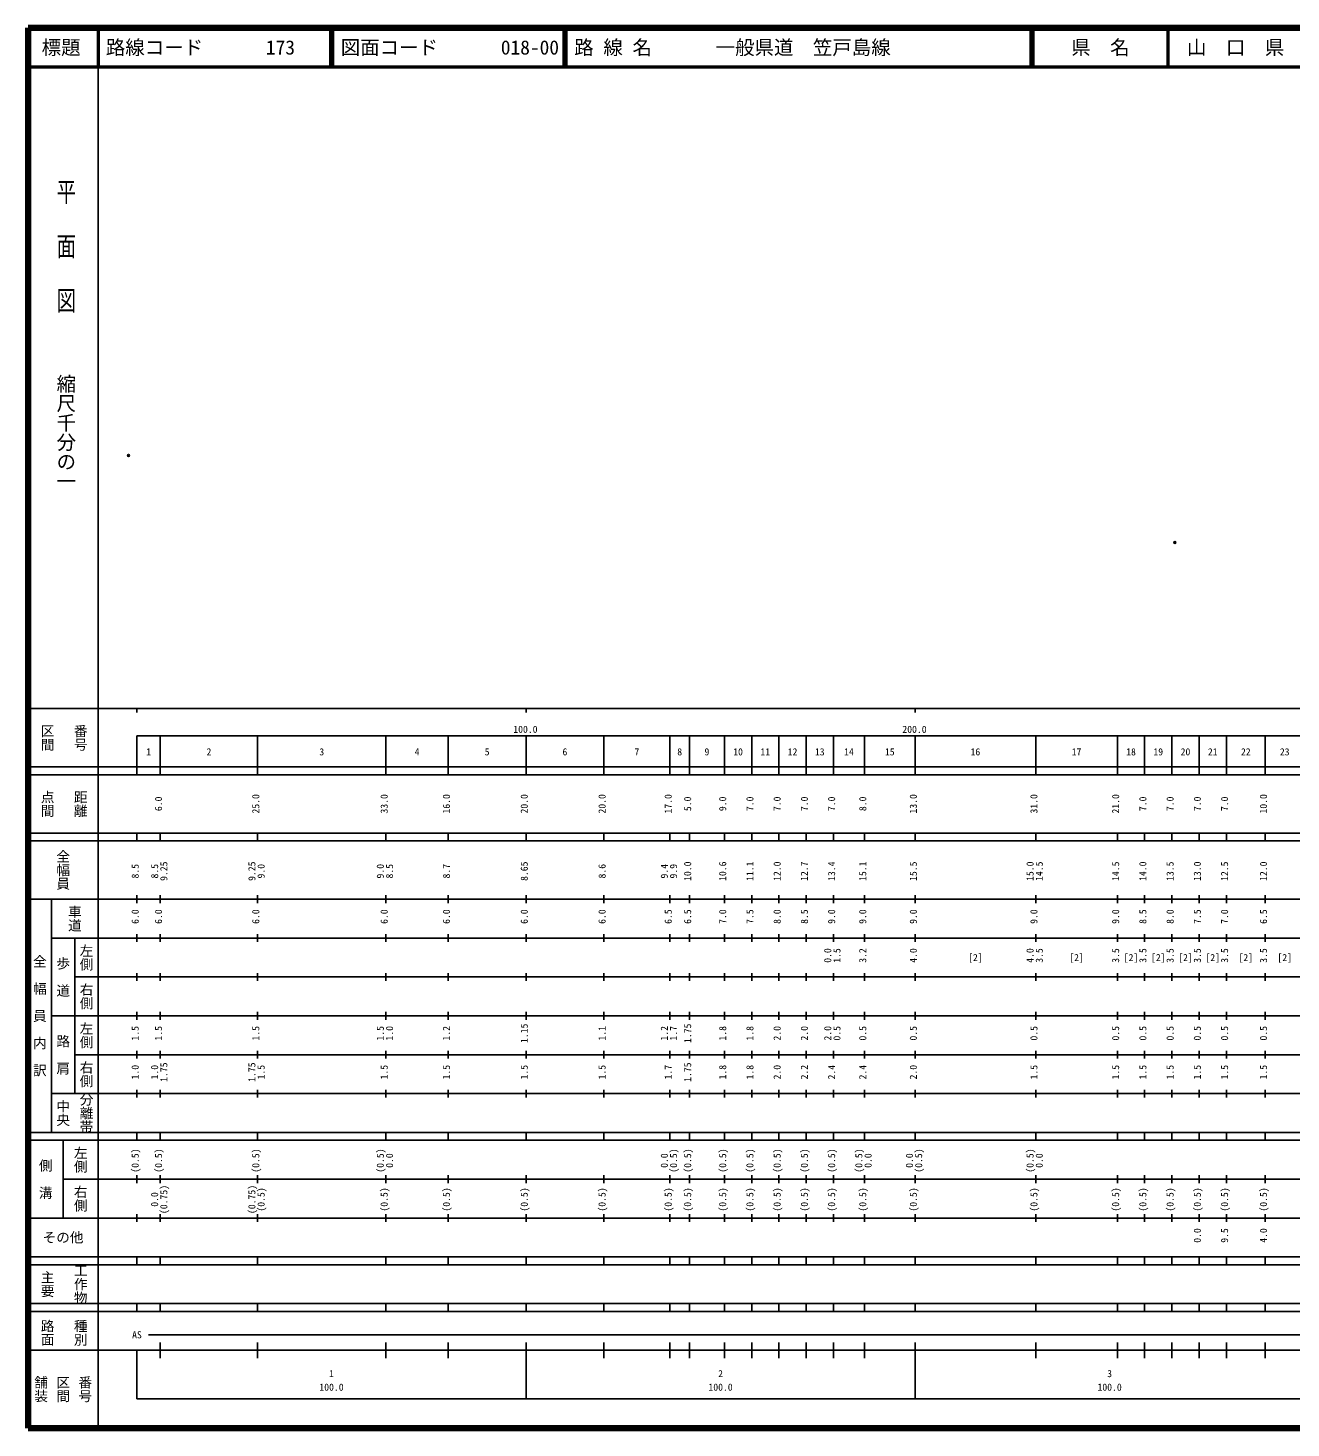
# Model space of a CAD drawing. Units: millimetres on the paper. Extents: x 40 to 680, y 20 to 380.
# Drawn here: x 40 to 364.6, y 20 to 380 of the extents above; entities that cross this region are included whole.
import ezdxf
from ezdxf.enums import TextEntityAlignment as Align

# ---------------------------------------------------------------- set-up
doc = ezdxf.new("R2010")
doc.units = ezdxf.units.MM
doc.header["$PDMODE"] = 32
doc.header["$PDSIZE"] = 0.5
doc.layers.add('M-OTRS', color=6, linetype='Continuous')
doc.layers.add('M-TTL-TXT', color=7, linetype='Continuous')
for name, color, linetype, lineweight in [('M-TTL', 2, 'Continuous', 140), ('M-TTL-BAND', 7, 'Continuous', 25), ('M-TTL-LINE', 7, 'Continuous', 50)]:
    doc.layers.add(name, color=color, linetype=linetype, lineweight=lineweight)
doc.styles.add('@ＭＳ ゴシック', font='')
doc.styles.add('ＭＳ ゴシック', font='')
doc.styles.get('@ＭＳ ゴシック').set_extended_font_data('@MS Gothic')
doc.styles.get('ＭＳ ゴシック').set_extended_font_data('MS Gothic')

msp = doc.modelspace()

# ---------------------------------------------------------------- linework, layer by layer
at = {"layer": 'M-OTRS'}
for p in [(65.823, 270.084), (334.759, 247.698)]:
    msp.add_point(p, dxfattribs=at)
at = {"layer": 'M-TTL'}
for p, q in [((40, 380), (40, 20)), ((680, 380), (40, 380)), ((40, 20), (680, 20))]:
    msp.add_line(p, q, dxfattribs=at)
at = {"layer": 'M-TTL-BAND'}
for p, q in [((58, 370), (58, 20)), ((40, 205), (579, 205)), ((68, 205), (68, 204)), ((168, 205), (168, 204)), ((268, 205), (268, 204)), ((68, 198), (579, 198)), ((68, 198), (68, 188)), ((74, 188), (74, 198)), ((99, 188), (99, 198)), ((132, 188), (132, 198)), ((148, 188), (148, 198)), ((168, 188), (168, 198)), ((188, 188), (188, 198)), ((205, 188), (205, 198)), ((210, 188), (210, 198)), ((219, 188), (219, 198)), ((226, 188), (226, 198)), ((233, 188), (233, 198)), ((240, 188), (240, 198)), ((247, 188), (247, 198)), ((255, 188), (255, 198)), ((268, 188), (268, 198)), ((299, 188), (299, 198)), ((320, 188), (320, 198)), ((327, 188), (327, 198)), ((334, 188), (334, 198)), ((341, 188), (341, 198)), ((348, 188), (348, 198)), ((358, 188), (358, 198)), ((40, 190), (579, 190)), ((40, 188), (579, 188)), ((40, 173), (579, 173)), ((68, 171), (68, 173)), ((74, 171), (74, 173)), ((99, 171), (99, 173)), ((132, 171), (132, 173)), ((148, 171), (148, 173)), ((168, 171), (168, 173)), ((188, 171), (188, 173)), ((205, 171), (205, 173)), ((210, 171), (210, 173)), ((219, 171), (219, 173)), ((226, 171), (226, 173)), ((233, 171), (233, 173)), ((240, 171), (240, 173)), ((247, 171), (247, 173)), ((255, 171), (255, 173)), ((268, 171), (268, 173)), ((299, 171), (299, 173)), ((320, 171), (320, 173)), ((327, 171), (327, 173)), ((334, 171), (334, 173)), ((341, 171), (341, 173)), ((348, 171), (348, 173)), ((358, 171), (358, 173)), ((40, 171), (579, 171)), ((40, 156), (579, 156)), ((46, 96), (46, 156)), ((68, 155), (68, 157)), ((74, 155), (74, 157)), ((99, 155), (99, 157)), ((132, 155), (132, 157)), ((148, 155), (148, 157)), ((168, 155), (168, 157)), ((188, 155), (188, 157)), ((205, 155), (205, 157)), ((210, 155), (210, 157)), ((219, 155), (219, 157)), ((226, 155), (226, 157)), ((233, 155), (233, 157)), ((240, 155), (240, 157)), ((247, 155), (247, 157)), ((255, 155), (255, 157)), ((268, 155), (268, 157)), ((299, 155), (299, 157)), ((320, 155), (320, 157)), ((327, 155), (327, 157)), ((334, 155), (334, 157)), ((341, 155), (341, 157)), ((348, 155), (348, 157)), ((358, 155), (358, 157)), ((46, 146), (579, 146)), ((52, 146), (52, 106)), ((68, 145), (68, 147)), ((74, 145), (74, 147)), ((99, 145), (99, 147)), ((132, 145), (132, 147)), ((148, 145), (148, 147)), ((168, 145), (168, 147)), ((188, 145), (188, 147)), ((205, 145), (205, 147)), ((210, 145), (210, 147)), ((219, 145), (219, 147)), ((226, 145), (226, 147)), ((233, 145), (233, 147)), ((240, 145), (240, 147)), ((247, 145), (247, 147)), ((255, 145), (255, 147)), ((268, 145), (268, 147)), ((299, 145), (299, 147)), ((320, 145), (320, 147)), ((327, 145), (327, 147)), ((334, 145), (334, 147)), ((341, 145), (341, 147)), ((348, 145), (348, 147)), ((358, 145), (358, 147)), ((68, 135), (68, 137)), ((74, 135), (74, 137)), ((99, 135), (99, 137)), ((132, 135), (132, 137)), ((148, 135), (148, 137)), ((168, 135), (168, 137)), ((188, 135), (188, 137)), ((205, 135), (205, 137)), ((210, 135), (210, 137)), ((219, 135), (219, 137)), ((226, 135), (226, 137)), ((233, 135), (233, 137)), ((240, 135), (240, 137)), ((247, 135), (247, 137)), ((255, 135), (255, 137)), ((268, 135), (268, 137)), ((299, 135), (299, 137)), ((320, 135), (320, 137)), ((327, 135), (327, 137)), ((334, 135), (334, 137)), ((341, 135), (341, 137)), ((348, 135), (348, 137)), ((358, 135), (358, 137)), ((52, 136), (579, 136)), ((46, 126), (579, 126)), ((68, 125), (68, 127)), ((74, 125), (74, 127)), ((99, 125), (99, 127)), ((132, 125), (132, 127)), ((148, 125), (148, 127)), ((168, 125), (168, 127)), ((188, 125), (188, 127)), ((205, 125), (205, 127)), ((210, 125), (210, 127)), ((219, 125), (219, 127)), ((226, 125), (226, 127)), ((233, 125), (233, 127)), ((240, 125), (240, 127)), ((247, 125), (247, 127)), ((255, 125), (255, 127)), ((268, 125), (268, 127)), ((299, 125), (299, 127)), ((320, 125), (320, 127)), ((327, 125), (327, 127)), ((334, 125), (334, 127)), ((341, 125), (341, 127)), ((348, 125), (348, 127)), ((358, 125), (358, 127)), ((52, 116), (579, 116)), ((68, 115), (68, 117)), ((74, 115), (74, 117)), ((99, 115), (99, 117)), ((132, 115), (132, 117)), ((148, 115), (148, 117)), ((168, 115), (168, 117)), ((188, 115), (188, 117)), ((205, 115), (205, 117)), ((210, 115), (210, 117)), ((219, 115), (219, 117)), ((226, 115), (226, 117)), ((233, 115), (233, 117)), ((240, 115), (240, 117)), ((247, 115), (247, 117)), ((255, 115), (255, 117)), ((268, 115), (268, 117)), ((299, 115), (299, 117)), ((320, 115), (320, 117)), ((327, 115), (327, 117)), ((334, 115), (334, 117)), ((341, 115), (341, 117)), ((348, 115), (348, 117)), ((358, 115), (358, 117)), ((46, 106), (579, 106)), ((68, 105), (68, 107)), ((74, 105), (74, 107)), ((99, 105), (99, 107)), ((132, 105), (132, 107)), ((148, 105), (148, 107)), ((168, 105), (168, 107)), ((188, 105), (188, 107)), ((205, 105), (205, 107)), ((210, 105), (210, 107)), ((219, 105), (219, 107)), ((226, 105), (226, 107)), ((233, 105), (233, 107)), ((240, 105), (240, 107)), ((247, 105), (247, 107)), ((255, 105), (255, 107)), ((268, 105), (268, 107)), ((299, 105), (299, 107)), ((320, 105), (320, 107)), ((327, 105), (327, 107)), ((334, 105), (334, 107)), ((341, 105), (341, 107)), ((348, 105), (348, 107)), ((358, 105), (358, 107)), ((40, 96), (579, 96)), ((40, 94), (579, 94)), ((49, 94), (49, 74)), ((68, 94), (68, 96)), ((74, 94), (74, 96)), ((99, 94), (99, 96)), ((132, 94), (132, 96)), ((148, 94), (148, 96)), ((168, 94), (168, 96)), ((188, 94), (188, 96)), ((205, 94), (205, 96)), ((210, 94), (210, 96)), ((219, 94), (219, 96)), ((226, 94), (226, 96)), ((233, 94), (233, 96)), ((240, 94), (240, 96)), ((247, 94), (247, 96)), ((255, 94), (255, 96)), ((268, 94), (268, 96)), ((299, 94), (299, 96)), ((320, 94), (320, 96)), ((327, 94), (327, 96)), ((334, 94), (334, 96)), ((341, 94), (341, 96)), ((348, 94), (348, 96)), ((358, 94), (358, 96)), ((49, 84), (579, 84)), ((68, 83), (68, 85)), ((74, 83), (74, 85)), ((99, 83), (99, 85)), ((132, 83), (132, 85)), ((148, 83), (148, 85)), ((168, 83), (168, 85)), ((188, 83), (188, 85)), ((205, 83), (205, 85)), ((210, 83), (210, 85)), ((219, 83), (219, 85)), ((226, 83), (226, 85)), ((233, 83), (233, 85)), ((240, 83), (240, 85)), ((247, 83), (247, 85)), ((255, 83), (255, 85)), ((268, 83), (268, 85)), ((299, 83), (299, 85)), ((320, 83), (320, 85)), ((327, 83), (327, 85)), ((334, 83), (334, 85)), ((341, 83), (341, 85)), ((348, 83), (348, 85)), ((358, 83), (358, 85)), ((40, 74), (579, 74)), ((68, 73), (68, 75)), ((74, 73), (74, 75)), ((99, 73), (99, 75)), ((132, 73), (132, 75)), ((148, 73), (148, 75)), ((168, 73), (168, 75)), ((188, 73), (188, 75)), ((205, 73), (205, 75)), ((210, 73), (210, 75)), ((219, 73), (219, 75)), ((226, 73), (226, 75)), ((233, 73), (233, 75)), ((240, 73), (240, 75)), ((247, 73), (247, 75)), ((255, 73), (255, 75)), ((268, 73), (268, 75)), ((299, 73), (299, 75)), ((320, 73), (320, 75)), ((327, 73), (327, 75)), ((334, 73), (334, 75)), ((341, 73), (341, 75)), ((348, 73), (348, 75)), ((358, 73), (358, 75)), ((40, 64), (579, 64)), ((40, 62), (579, 62)), ((68, 62), (68, 64)), ((74, 62), (74, 64)), ((99, 62), (99, 64)), ((132, 62), (132, 64)), ((148, 62), (148, 64)), ((168, 62), (168, 64)), ((188, 62), (188, 64)), ((205, 62), (205, 64)), ((210, 62), (210, 64)), ((219, 62), (219, 64)), ((226, 62), (226, 64)), ((233, 62), (233, 64)), ((240, 62), (240, 64)), ((247, 62), (247, 64)), ((255, 62), (255, 64)), ((268, 62), (268, 64)), ((299, 62), (299, 64)), ((320, 62), (320, 64)), ((327, 62), (327, 64)), ((334, 62), (334, 64)), ((341, 62), (341, 64)), ((348, 62), (348, 64)), ((358, 62), (358, 64)), ((40, 52), (579, 52)), ((68, 50), (68, 52)), ((74, 50), (74, 52)), ((99, 50), (99, 52)), ((132, 50), (132, 52)), ((148, 50), (148, 52)), ((168, 50), (168, 52)), ((188, 50), (188, 52)), ((205, 50), (205, 52)), ((210, 50), (210, 52)), ((219, 50), (219, 52)), ((226, 50), (226, 52)), ((233, 50), (233, 52)), ((240, 50), (240, 52)), ((247, 50), (247, 52)), ((255, 50), (255, 52)), ((268, 50), (268, 52)), ((299, 50), (299, 52)), ((320, 50), (320, 52)), ((327, 50), (327, 52)), ((334, 50), (334, 52)), ((341, 50), (341, 52)), ((348, 50), (348, 52)), ((358, 50), (358, 52)), ((40, 50), (579, 50)), ((71, 44), (565, 44)), ((40, 40), (579, 40)), ((68, 40), (68, 27.5)), ((74, 38), (74, 42)), ((99, 38), (99, 42)), ((132, 38), (132, 42)), ((148, 38), (148, 42)), ((168, 27.5), (168, 42)), ((188, 38), (188, 42)), ((205, 38), (205, 42)), ((210, 38), (210, 42)), ((219, 38), (219, 42)), ((226, 38), (226, 42)), ((233, 38), (233, 42)), ((240, 38), (240, 42)), ((247, 38), (247, 42)), ((255, 38), (255, 42)), ((268, 27.5), (268, 42)), ((299, 38), (299, 42)), ((320, 38), (320, 42)), ((327, 38), (327, 42)), ((334, 38), (334, 42)), ((341, 38), (341, 42)), ((348, 38), (348, 42)), ((358, 38), (358, 42)), ((68, 27.5), (579, 27.5))]:
    msp.add_line(p, q, dxfattribs=at)
at = {"layer": 'M-TTL-LINE'}
for p, q in [((58, 380), (58, 370)), ((117.75, 380), (117.75, 370)), ((118.25, 380), (118.25, 370)), ((177.75, 380), (177.75, 370)), ((178.25, 380), (178.25, 370)), ((297.75, 380), (297.75, 370)), ((298.25, 380), (298.25, 370)), ((333, 380), (333, 370)), ((40, 370), (680, 370))]:
    msp.add_line(p, q, dxfattribs=at)

# ---------------------------------------------------------------- texts
at = {"layer": 'M-TTL-BAND', "style": '@ＭＳ ゴシック', "width": 1.4}
msp.add_text('平  面  図', height=3.666, rotation=270, dxfattribs=at).set_placement((49.777, 306.475), align=Align.MIDDLE_RIGHT)
at = {"layer": 'M-TTL-BAND', "style": '@ＭＳ ゴシック'}
msp.add_text('縮尺千分の一', height=3.666, rotation=270, dxfattribs=at).set_placement((49.777, 261.03), align=Align.MIDDLE_RIGHT)
for s, p in [('区間', (45, 197.5)), ('番号', (53.5, 197.5)), ('点間', (45, 180.5)), ('距離', (53.5, 180.5)), ('全幅員', (49, 163.5)), ('車道', (52, 151)), ('左側', (55, 141)), ('全\u3000幅\u3000員\u3000内\u3000訳', (43, 126)), ('歩\u3000道', (49, 136)), ('右側', (55, 131)), ('左側', (55, 121)), ('路\u3000肩', (49, 116)), ('右側', (55, 111)), ('分離帯', (55, 101)), ('中央', (49, 101)), ('左側', (53.5, 89)), ('側\u3000溝', (44.5, 84)), ('右側', (53.5, 79)), ('工作物', (53.5, 57)), ('主要', (45, 57)), ('路面', (45, 44.5)), ('種別', (53.5, 44.5)), ('舗装', (43.333, 30)), ('区間', (49, 30)), ('番号', (54.667, 30))]:
    msp.add_text(s, height=2.566, rotation=270, dxfattribs=at).set_placement(p, align=Align.MIDDLE_CENTER)
at = {"layer": 'M-TTL-BAND', "style": 'ＭＳ ゴシック'}
for s, p in [('100.0', (167.844, 198.195)), ('200.0', (267.844, 198.195)), ('1', (71, 192.405)), ('2', (86.5, 192.405)), ('3', (115.5, 192.405)), ('4', (140, 192.405)), ('5', (158, 192.405)), ('6', (178, 192.405)), ('7', (196.5, 192.405)), ('8', (207.5, 192.405)), ('9', (214.5, 192.405)), ('10', (222.5, 192.405)), ('11', (229.5, 192.405)), ('12', (236.5, 192.405)), ('13', (243.5, 192.405)), ('14', (251, 192.405)), ('15', (261.5, 192.405)), ('16', (283.5, 192.405)), ('17', (309.5, 192.405)), ('18', (323.5, 192.405)), ('19', (330.5, 192.405)), ('20', (337.5, 192.405)), ('21', (344.5, 192.405)), ('22', (353, 192.405)), ('23', (363, 192.405)), ('[2]', (283.5, 139.5)), ('[2]', (309.5, 139.5)), ('[2]', (323.5, 139.5)), ('[2]', (330.5, 139.5)), ('[2]', (337.5, 139.5)), ('[2]', (344.5, 139.5)), ('[2]', (353, 139.5)), ('[2]', (363, 139.5)), ('AS', (68, 42.5)), ('1', (118, 32.523)), ('2', (218, 32.523)), ('3', (318, 32.523)), ('100.0', (118, 29.033)), ('100.0', (218, 29.033)), ('100.0', (318, 29.033))]:
    msp.add_text(s, height=1.833, dxfattribs=at).set_placement(p, align=Align.BOTTOM_CENTER)
for s, p in [('6.0', (75, 180.5)), ('25.0', (100, 180.5)), ('33.0', (133, 180.5)), ('16.0', (149, 180.5)), ('20.0', (169, 180.5)), ('20.0', (189, 180.5)), ('17.0', (206, 180.5)), ('5.0', (211, 180.5)), ('9.0', (220, 180.5)), ('7.0', (227, 180.5)), ('7.0', (234, 180.5)), ('7.0', (241, 180.5)), ('7.0', (248, 180.5)), ('8.0', (256, 180.5)), ('13.0', (269, 180.5)), ('31.0', (300, 180.5)), ('21.0', (321, 180.5)), ('7.0', (328, 180.5)), ('7.0', (335, 180.5)), ('7.0', (342, 180.5)), ('7.0', (349, 180.5)), ('10.0', (359, 180.5)), ('8.5', (69, 163.174)), ('8.5', (74, 163.174)), ('9.25', (76.37, 163.174)), ('9.25', (99, 163.174)), ('9.0', (101.37, 163.174)), ('9.0', (132, 163.174)), ('8.5', (134.37, 163.174)), ('8.7', (149, 163.174)), ('8.65', (169, 163.174)), ('8.6', (189, 163.174)), ('9.4', (205, 163.174)), ('9.9', (207.37, 163.174)), ('10.0', (211, 163.174)), ('10.6', (220, 163.174)), ('11.1', (227, 163.174)), ('12.0', (234, 163.174)), ('12.7', (241, 163.174)), ('13.4', (248, 163.174)), ('15.1', (256, 163.174)), ('15.5', (269, 163.174)), ('15.0', (299, 163.174)), ('14.5', (301.37, 163.174)), ('14.5', (321, 163.174)), ('14.0', (328, 163.174)), ('13.5', (335, 163.174)), ('13.0', (342, 163.174)), ('12.5', (349, 163.174)), ('12.0', (359, 163.174)), ('6.0', (69, 151.5)), ('6.0', (75, 151.5)), ('6.0', (100, 151.5)), ('6.0', (133, 151.5)), ('6.0', (149, 151.5)), ('6.0', (169, 151.5)), ('6.0', (189, 151.5)), ('6.5', (206, 151.5)), ('6.5', (211, 151.5)), ('7.0', (220, 151.5)), ('7.5', (227, 151.5)), ('8.0', (234, 151.5)), ('8.5', (241, 151.5)), ('9.0', (248, 151.5)), ('9.0', (256, 151.5)), ('9.0', (269, 151.5)), ('9.0', (300, 151.5)), ('9.0', (321, 151.5)), ('8.5', (328, 151.5)), ('8.0', (335, 151.5)), ('7.5', (342, 151.5)), ('7.0', (349, 151.5)), ('6.5', (359, 151.5)), ('0.0', (247, 141.5)), ('1.5', (249.37, 141.5)), ('3.2', (256, 141.5)), ('4.0', (269, 141.5)), ('4.0', (299, 141.5)), ('3.5', (301.37, 141.5)), ('3.5', (321, 141.5)), ('3.5', (328, 141.5)), ('3.5', (335, 141.5)), ('3.5', (342, 141.5)), ('3.5', (349, 141.5)), ('3.5', (359, 141.5)), ('1.5', (69, 121.5)), ('1.5', (75, 121.5)), ('1.5', (100, 121.5)), ('1.5', (132, 121.5)), ('1.0', (134.37, 121.5)), ('1.2', (149, 121.5)), ('1.15', (169, 121.5)), ('1.1', (189, 121.5)), ('1.2', (205, 121.5)), ('1.7', (207.37, 121.5)), ('1.75', (211, 121.5)), ('1.8', (220, 121.5)), ('1.8', (227, 121.5)), ('2.0', (234, 121.5)), ('2.0', (241, 121.5)), ('2.0', (247, 121.5)), ('0.5', (249.37, 121.5)), ('0.5', (256, 121.5)), ('0.5', (269, 121.5)), ('0.5', (300, 121.5)), ('0.5', (321, 121.5)), ('0.5', (328, 121.5)), ('0.5', (335, 121.5)), ('0.5', (342, 121.5)), ('0.5', (349, 121.5)), ('0.5', (359, 121.5)), ('1.0', (69, 111.5)), ('1.0', (74, 111.5)), ('1.75', (76.37, 111.5)), ('1.75', (99, 111.5)), ('1.5', (101.37, 111.5)), ('1.5', (133, 111.5)), ('1.5', (149, 111.5)), ('1.5', (169, 111.5)), ('1.5', (189, 111.5)), ('1.7', (206, 111.5)), ('1.75', (211, 111.5)), ('1.8', (220, 111.5)), ('1.8', (227, 111.5)), ('2.0', (234, 111.5)), ('2.2', (241, 111.5)), ('2.4', (248, 111.5)), ('2.4', (256, 111.5)), ('2.0', (269, 111.5)), ('1.5', (300, 111.5)), ('1.5', (321, 111.5)), ('1.5', (328, 111.5)), ('1.5', (335, 111.5)), ('1.5', (342, 111.5)), ('1.5', (349, 111.5)), ('1.5', (359, 111.5)), ('(0.5)', (69, 88.764)), ('(0.5)', (75, 88.764)), ('(0.5)', (100, 88.764)), ('(0.5)', (132, 88.764)), ('0.0', (134.37, 88.764)), ('0.0', (205, 88.764)), ('(0.5)', (207.37, 88.764)), ('(0.5)', (211, 88.764)), ('(0.5)', (220, 88.764)), ('(0.5)', (227, 88.764)), ('(0.5)', (234, 88.764)), ('(0.5)', (241, 88.764)), ('(0.5)', (248, 88.764)), ('(0.5)', (255, 88.764)), ('0.0', (257.37, 88.764)), ('0.0', (268, 88.764)), ('(0.5)', (270.37, 88.764)), ('(0.5)', (299, 88.764)), ('0.0', (301.37, 88.764)), ('0.0', (74, 78.764)), ('(0.75)', (76.37, 78.764)), ('(0.75)', (99, 78.764)), ('(0.5)', (101.37, 78.764)), ('(0.5)', (133, 78.764)), ('(0.5)', (149, 78.764)), ('(0.5)', (169, 78.764)), ('(0.5)', (189, 78.764)), ('(0.5)', (206, 78.764)), ('(0.5)', (211, 78.764)), ('(0.5)', (220, 78.764)), ('(0.5)', (227, 78.764)), ('(0.5)', (234, 78.764)), ('(0.5)', (241, 78.764)), ('(0.5)', (248, 78.764)), ('(0.5)', (256, 78.764)), ('(0.5)', (269, 78.764)), ('(0.5)', (300, 78.764)), ('(0.5)', (321, 78.764)), ('(0.5)', (328, 78.764)), ('(0.5)', (335, 78.764)), ('(0.5)', (342, 78.764)), ('(0.5)', (349, 78.764)), ('(0.5)', (359, 78.764)), ('0.0', (342, 69.5)), ('9.5', (349, 69.5)), ('4.0', (359, 69.5))]:
    msp.add_text(s, height=1.833, rotation=90, dxfattribs=at).set_placement(p, align=Align.BOTTOM_CENTER)
msp.add_text('その他', height=2.566, dxfattribs=at).set_placement((49, 69), align=Align.MIDDLE_CENTER)
at = {"layer": 'M-TTL-TXT', "style": 'ＭＳ ゴシック'}
for s, p in [('標題', (48.5, 375)), ('県\u3000名', (315.625, 375)), ('山\u3000口\u3000県', (350.375, 375))]:
    msp.add_text(s, height=3.666, dxfattribs=at).set_placement(p, align=Align.MIDDLE_CENTER)
for s, p in [('路線コード', (60, 375)), ('173', (101.142, 375)), ('図面コード', (120.38, 375)), ('018-00', (161.521, 375)), ('路 線 名', (180.38, 375)), ('一般県道\u3000笠戸島線', (216.734, 375))]:
    msp.add_text(s, height=3.666, dxfattribs=at).set_placement(p, align=Align.MIDDLE_LEFT)

doc.saveas('drawing.dxf')
